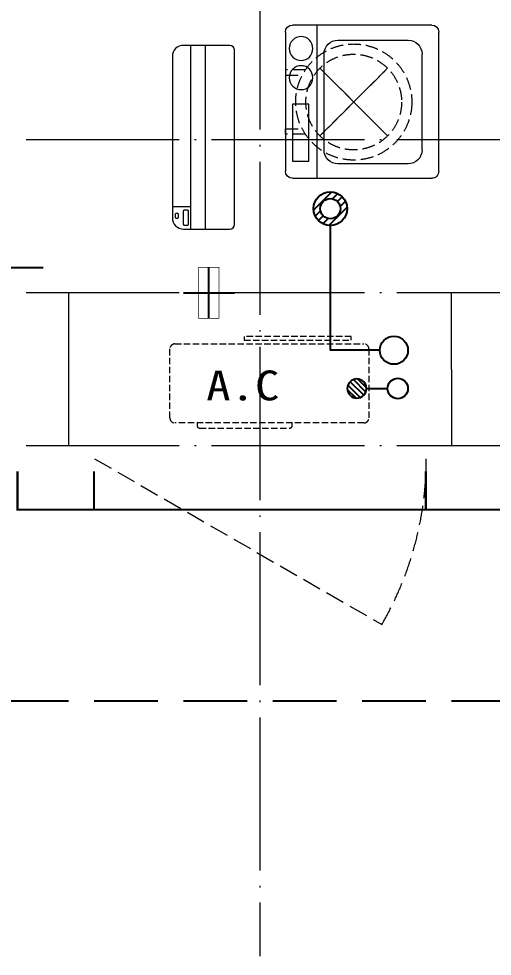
# Model space of a CAD drawing. Extents: x -518115 to 389031, y -231062 to 1628073.
# Drawn here: x 53072 to 54927, y 670657 to 674331 of the extents above; entities that cross this region are included whole.
import ezdxf

# ---------------------------------------------------------------- set-up
doc = ezdxf.new("R2010")
doc.units = 0
doc.header["$LTSCALE"] = 1000
doc.header["$MEASUREMENT"] = 0
for name, pattern in [('$1$DASH', [0.35, 0.25, -0.1]), ('DASH', [0.35, 0.25, -0.1]), ('DOTE', [2.42, 2, -0.2, 0.02, -0.2])]:
    doc.linetypes.add(name, pattern=pattern)
for name, color, linetype in [('3.5方案汇报，与郭总、侯月琴确定户型_t8$0$2020.03.04 -1安徽标准化洋房户型(UA）_t8_t8$0$看线', 154, 'Continuous'), ('EQUIP_地漏', 7, 'Continuous'), ('VPIPE-凝结', 150, 'Continuous'), ('VPIPE-废水', 31, 'Continuous'), ('卫生间', 6, 'Continuous'), ('机电标识类', 1, 'Continuous'), ('看线', 251, 'Continuous')]:
    doc.layers.add(name, color=color, linetype=linetype)
for name, color, linetype, lineweight in [('DOTE', 19, 'DOTE', 9), ('LVTRY', 1, 'Continuous', 13), ('WINDOW', 144, 'Continuous', 15), ('平面-空调室内机', 176, 'Continuous', 9), ('平面-空调预留孔', 173, 'Continuous', 15), ('空调', 76, 'Continuous', 13), ('粉刷', 251, 'Continuous', 9)]:
    doc.layers.add(name, color=color, linetype=linetype, lineweight=lineweight)
doc.styles.add('黑体', font='')
doc.styles.get('黑体').set_extended_font_data('SimHei')

# ---------------------------------------------------------------- blocks, each defined once
blk = doc.blocks.new('dongkong')
blk.add_wipeout([(-603756, 210771), (-603756, 210570.8), (-603836, 210570.8), (-603836, 210771)])
at = {"layer": '机电标识类', "color": 250, "linetype": 'DASH', "ltscale": 400}
for p, q in [((-603796, 210771), (-603796, 210570.8)), ((-603896, 210670.7), (-603696, 210670.7))]:
    blk.add_line(p, q, dxfattribs=at)
at = {"layer": '空调', "color": 6, "linetype": 'DASH', "const_width": 2}
blk.add_lwpolyline([(-603756, 210771), (-603756, 210570.8), (-603836, 210570.8), (-603836, 210771)], close=True, dxfattribs=at)
blk = doc.blocks.new('A$C001338C2')
for p, q in [((845, 303.6), (55, 303.6)), ((109.1, 214.8), (109.1, 303.6)), ((0, 248.6), (0, 22)), ((900, 22), (900, 248.6)), ((22, 0), (878, 0))]:
    blk.add_line(p, q)
at = {"lineweight": 5}
for p, q in [((900, 214.8), (0, 214.8)), ((900, 143.2), (0, 143.2))]:
    blk.add_line(p, q, dxfattribs=at)
for points in [[(73.1, 275), (56.8, 275, -0.414214), (51.3, 280.5), (51.3, 283.4, -0.414214), (56.8, 288.9), (73.1, 288.9, -0.414214), (78.6, 283.4), (78.6, 280.5, -0.414214)], [(89.2, 226.4), (22.2, 226.4, -0.414214), (16.7, 231.9), (16.7, 243.1, -0.414214), (22.2, 248.6), (89.2, 248.6, -0.414214), (94.7, 243.1), (94.7, 231.9, -0.414214)]]:
    blk.add_lwpolyline(points, format="xyb", close=True)
for centre, radius, start, end in [((55, 248.6), 55, 90, 180), ((845, 248.6), 55, 360, 90), ((22, 22), 22, 180, 270), ((878, 22), 22, 270, 360)]:
    blk.add_arc(centre, radius, start, end)
blk = doc.blocks.new('$TwtSys$00000141')
at = {"color": 1}
for p, q in [((-47.1, 3.8), (-5, 45.9)), ((-47.1, 3.8), (-5, 45.9)), ((-43.6, -17.5), (17.5, 43.6)), ((-43.6, -17.5), (17.5, 43.6)), ((-33.2, -33.2), (33.2, 33.2)), ((-33.2, -33.2), (33.2, 33.2)), ((-16.2, -43.5), (43.8, 16.4)), ((-16.2, -43.5), (43.8, 16.4)), ((5.7, -46.1), (46.1, -5.7)), ((5.7, -46.1), (46.1, -5.7))]:
    blk.add_line(p, q, dxfattribs=at)
blk.add_circle((0, 0), 47, dxfattribs=at)
blk.add_circle((0, 0), 47, dxfattribs=at)
blk = doc.blocks.new('RECTANG')
for p, q in [((1, 1), (0, 1)), ((0, 1), (0, 0)), ((1, 0), (1, 1)), ((0, 0), (1, 0))]:
    blk.add_line(p, q)
blk = doc.blocks.new('洗衣机')
at = {"layer": 'LVTRY'}
for p, q in [((3791567.4, 243472.1), (3791021, 243472.1)), ((3791116.5, 243472.1), (3791116.5, 242871.5)), ((3790993.7, 243444.5), (3790993.7, 242899.1)), ((3791594.6, 242899.1), (3791594.6, 243444.5)), ((3791199, 243412.7), (3791474.9, 243412.7)), ((3791145.1, 242982.5), (3791145.1, 243358)), ((3791528.8, 243358), (3791528.8, 242982.5)), ((3791474.9, 242927.8), (3791199, 242927.8)), ((3791021, 242871.5), (3791567.4, 242871.5))]:
    blk.add_line(p, q, dxfattribs=at)
at = {"layer": 'LVTRY', "extrusion": (0, 0, -1)}
for centre, major_axis, start_param, end_param in [((3791021, 243444.5), (0, 27.6), -1.570796, 0), ((3791567.4, 243444.5), (0, 27.6), 0, 1.570796), ((3791055.1, 243379.8), (0, 46.9), 3.141593, 9.424778), ((3791199, 243358), (0, 54.7), 4.712389, 6.283185), ((3791474.9, 243358), (0, 54.7), 0, 1.570796), ((3791055.1, 243265.7), (0, 46.9), 3.141593, 9.424778), ((3791199, 242982.5), (0, 54.7), 3.141593, 4.712389), ((3791474.9, 242982.5), (0, 54.7), 1.570796, 3.141593), ((3791021, 242899.1), (0, 27.6), 3.141593, 4.712389), ((3791567.4, 242899.1), (0, 27.6), 1.570796, 3.141593)]:
    blk.add_ellipse(centre, major_axis=major_axis, ratio=0.986385, start_param=start_param, end_param=end_param, dxfattribs=at)
at = {"layer": 'LVTRY', "xscale": 63.25620569481588, "yscale": 224.5369532744355, "zscale": 64.12934308941763, "rotation": 180}
blk.add_blockref('RECTANG', (3791085.2, 243162.4), dxfattribs=at)
blk = doc.blocks.new('$TwtSys$00000543')
for p, q in [((-93.6, -8.5), (8.5, 93.6)), ((12.5, 55), (41.7, 84.2)), ((39.9, 39.9), (66.5, 66.5)), ((-8.5, -93.6), (93.6, 8.5)), ((55, 12.5), (84.2, 41.7)), ((-84.2, -41.7), (-55, -12.5)), ((-66.5, -66.5), (-39.9, -39.9)), ((-41.7, -84.2), (-12.5, -55))]:
    blk.add_line(p, q)
for radius in [94, 56.4]:
    blk.add_circle((0, 0), radius)
blk = doc.blocks.new('dnfhfn')
at = {"linetype": '$1$DASH', "ltscale": 0.2}
for p, q in [((101.9, 495, 0), (121.9, 495, 0)), ((101.9, 417.2, 0), (101.9, 495, 0)), ((121.9, 495, 0), (121.9, 429, 0)), ((353.1, 495, 0), (333.1, 495, 0)), ((333.1, 495, 0), (333.1, 429, 0)), ((353.1, 417.2, 0), (353.1, 495, 0))]:
    blk.add_line(p, q, dxfattribs=at)
at = {"linetype": '$1$DASH', "ltscale": 0.2, "elevation": 0}
for points in [[(94.9, 360.1), (94.9, 360.1), (360.1, 94.9), (360.1, 94.9)], [(360.1, 360.1), (94.9, 94.9), (94.9, 94.9), (360.1, 360.1)]]:
    blk.add_lwpolyline(points, close=True, dxfattribs=at)
at = {"linetype": '$1$DASH', "ltscale": 0.2}
for radius in [227.5, 187.5]:
    blk.add_circle((227.5, 227.5, 0), radius, dxfattribs=at)
blk = doc.blocks.new('HFHFTHFD')
at = {"layer": 'DOTE', "linetype": 'DOTE', "ltscale": 0.3}
for p, q in [((461316.4, 604548.8), (461316.6, 593448.8)), ((472616.6, 596648.8), (418616.6, 596648.8)), ((472616.6, 596048.8), (418616.6, 596048.8)), ((460566.6, 596048.8), (460566.6, 595448.8)), ((462066.5, 596048.8), (462066.6, 595448.8)), ((472616.6, 595448.8), (418616.6, 595448.8))]:
    blk.add_line(p, q, dxfattribs=at)
blk = doc.blocks.new('A$C148B7D8E')
at = {"layer": '卫生间', "color": 159, "linetype": 'DASH', "true_color": 0x22346e}
blk.add_lwpolyline([(9400.3, 15400), (7700, 15400), (7700, 10800), (7300, 10800), (7300, 10000), (900, 10000), (900, 9000), (-900, 9000), (-900, -900), (1750, -900), (1750, -2100), (23450, -2100), (23450, -900), (25100, -900)], dxfattribs=at)
blk = doc.blocks.new('gsergvr')
at = {"layer": '平面-空调预留孔', "linetype": 'DASH', "ltscale": 0.1}
for p, q in [((34075.4, 17176.2), (34075.4, 17166.2)), ((34448.2, 17166.2), (34448.2, 17176.2)), ((34085.4, 17156.2), (34438.2, 17156.2))]:
    blk.add_line(p, q, dxfattribs=at)
blk.add_lwpolyline([(34679.3, 17515.3), (34259.5, 17515.3), (34259.5, 17500.2), (34679.3, 17500.2)], close=True, dxfattribs=at)
blk.add_lwpolyline([(34728.6, 17176.2), (33988.6, 17176.2, -0.414214), (33968.6, 17196.2), (33968.6, 17466.2, -0.414214), (33988.6, 17486.2), (34728.6, 17486.2, -0.414214), (34748.6, 17466.2), (34748.6, 17196.2, -0.414214)], format="xyb", close=True, dxfattribs=at)
for centre, start, end in [((34085.4, 17166.2), 180, 270), ((34438.2, 17166.2), 270, 0)]:
    blk.add_arc(centre, 10, start, end, dxfattribs=at)
at = {"layer": '平面-空调预留孔', "color": 251, "linetype": 'DASH', "ltscale": 0.1, "true_color": 0x636466, "style": '黑体', "width": 1.2}
blk.add_text('A.C', height=117.05, dxfattribs=at).set_placement((34110.9, 17264.8))
blk = doc.blocks.new('rtyryrtyeeretee')
at = {"layer": '平面-空调预留孔'}
blk.add_blockref('gsergvr', (635673.5, 326705.8), dxfattribs=at)
blk = doc.blocks.new('GDGDRGDGDRGDR')
blk.add_blockref('rtyryrtyeeretee', (-208678.3, 97240.1))

msp = doc.modelspace()

# ---------------------------------------------------------------- linework, layer by layer
at = {"color": 30, "const_width": 8}
for points in [[(53366.6, 672557.2), (53366.6, 672407.2), (53066.6, 672407.2), (53066.6, 672557.2)], [(54966.6, 672557.2), (54966.6, 672407.2), (54666.6, 672407.2), (54666.6, 672557.2)]]:
    msp.add_lwpolyline(points, dxfattribs=at)
at = {"layer": '3.5方案汇报，与郭总、侯月琴确定户型_t8$0$2020.03.04 -1安徽标准化洋房户型(UA）_t8_t8$0$看线', "ltscale": 10}
msp.add_line((50916.6, 673357.2), (53166.6, 673357.2), dxfattribs=at)
at = {"layer": 'VPIPE-凝结', "ltscale": 0.1}
for points in [[(54486.6, 673032.2), (54292.5, 673032.2), (54292.5, 673521.4)], [(54434.2, 672882.2), (54516.6, 672882.2)]]:
    msp.add_lwpolyline(points, dxfattribs=at)
at = {"layer": 'VPIPE-凝结'}
msp.add_circle((54556.6, 672882.2), 40, dxfattribs=at)
at = {"layer": 'VPIPE-废水'}
msp.add_circle((54541.6, 673032.2), 55, dxfattribs=at)
at = {"layer": 'WINDOW', "color": 250, "linetype": 'DASH', "ltscale": 0.3}
msp.add_lwpolyline([(53368.5, 672607.2), (54494.3, 671957.2, 0.131652), (54668.5, 672607.2)], format="xyb", dxfattribs=at)
at = {"layer": '看线', "color": 202, "ltscale": 0.5}
msp.add_lwpolyline([(54666.6, 672407.2), (53366.6, 672407.2)], dxfattribs=at)

# ---------------------------------------------------------------- block references
at = {"layer": 'EQUIP_地漏', "xscale": 0.7000000000000001, "yscale": 0.7000000000000001, "zscale": 0.7000000000000001}
msp.add_blockref('$TwtSys$00000543', (54292.5, 673587.2), dxfattribs=at)
at = {"layer": 'EQUIP_地漏', "xscale": 0.8, "yscale": -0.8, "zscale": 0.8, "rotation": 179.999999999993}
msp.add_blockref('$TwtSys$00000141', (54396.6, 672882.2), dxfattribs=at)
at = {"layer": '平面-空调室内机', "ltscale": 0.3, "xscale": -1, "rotation": 180}
msp.add_blockref('dongkong', (657612.5, 883928), dxfattribs=at)
at = {"layer": '平面-空调预留孔', "rotation": 89.99999999999304}
msp.add_blockref('dnfhfn', (54611.7, 673777.5, 0), dxfattribs=at)
at = {"layer": '平面-空调预留孔', "xscale": 0.800000000046565, "yscale": 0.800000000046565, "zscale": 0.800000000046565, "rotation": 90.00000023343017}
msp.add_blockref('A$C001338C2', (53916.4, 673507.2), dxfattribs=at)
at = {"layer": '粉刷'}
msp.add_blockref('洗衣机', (-3736877.2, 430834.8), dxfattribs=at)

# ---------------------------------------------------------------- next in the draw order: block references
msp.add_blockref('HFHFTHFD', (-407300, 77208.4))
at = {"xscale": -1}
msp.add_blockref('A$C148B7D8E', (63416.6, 673757.2), dxfattribs=at)

# ---------------------------------------------------------------- next in the draw order: block references
msp.add_blockref('GDGDRGDGDRGDR', (-407300, 231625.1))

doc.saveas('drawing.dxf')
